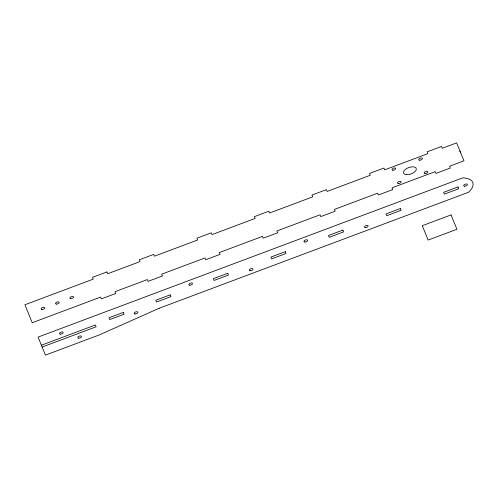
<?xml version="1.0" encoding="UTF-8"?>
<svg xmlns="http://www.w3.org/2000/svg" width="498" height="498" viewBox="0 0 498 498"><rect width="100%" height="100%" fill="white"/><g stroke="black" fill="none" stroke-linecap="round" stroke-linejoin="round"><path stroke-width="0.75" d="M41.39 345.214L95.355 324.976L96.102 326.806L42.137 347.044M459.903 151.05L460.613 152.849M159.067 308.299L99.395 334.886L45.43 355.124L38.085 337.102L462.617 177.911A19.217 9.692 -20 0 1 468.475 192.278L159.067 308.299M106.914 271.939L92.522 277.336L93.257 279.135L24.9 304.764L32.227 322.729L100.584 297.094L101.312 298.893L115.704 293.496L114.97 291.704L147.352 279.559L148.087 281.358L162.473 275.96L161.744 274.161L204.915 257.976L205.649 259.769L220.041 254.372L219.307 252.579L262.477 236.388L263.212 238.187L277.604 232.79L276.869 230.991L320.04 214.806L320.774 216.599L335.166 211.202L334.432 209.409L377.609 193.218L378.337 195.017L392.729 189.62L391.994 187.821L435.171 171.636L435.899 173.429L450.292 168.031L449.563 166.239L463.949 160.842L456.629 142.876L442.236 148.273L441.502 146.474L427.116 151.871L427.844 153.67L384.674 169.855L383.939 168.063L369.553 173.46L370.282 175.252L327.111 191.444L326.377 189.645L311.985 195.042L312.719 196.841L269.549 213.026L268.814 211.233L254.422 216.63L255.157 218.423L211.98 234.614L211.252 232.815L196.859 238.212L197.594 240.011L154.417 256.196L153.689 254.403L139.297 259.8L140.025 261.593L107.649 273.738L106.914 271.939M123.404 312.389L109.012 317.786L109.747 319.579L124.139 314.188L123.404 312.389M170.179 294.853L155.787 300.244L156.515 302.043L170.907 296.646L170.179 294.853M227.742 273.265L213.349 278.662L214.084 280.461L228.47 275.064L227.742 273.265M285.304 251.683L270.912 257.074L271.647 258.873L286.039 253.476L285.304 251.683M342.867 230.095L328.475 235.492L329.209 237.291L343.601 231.894L342.867 230.095M400.429 208.513L386.043 213.903L386.772 215.702L401.164 210.305L400.429 208.513M457.998 186.924L443.606 192.321L444.334 194.114L458.726 188.723L457.998 186.924M451.064 214.906L422.279 225.694L428.143 240.067L456.921 229.273L451.064 214.906M392.835 170.198A1.924 0.971 -20 0 0 395.68 168.666A1.924 0.971 -20 0 0 393.028 168.392A1.924 0.971 -20 0 0 392.835 170.198M424.981 173.516A1.924 0.971 -20 0 0 427.832 171.984A1.924 0.971 -20 0 0 425.18 171.71A1.924 0.971 -20 0 0 424.981 173.516M406.374 174.636A6.723 3.393 -20 0 0 416.334 169.276A6.723 3.393 -20 0 0 407.053 168.318A6.723 3.393 -20 0 0 406.374 174.636M419.546 160.182A1.924 0.971 -20 0 0 422.391 158.65A1.924 0.971 -20 0 0 419.739 158.376A1.924 0.971 -20 0 0 419.546 160.182M398.269 183.532A1.924 0.971 -20 0 0 401.114 182A1.924 0.971 -20 0 0 398.462 181.726A1.924 0.971 -20 0 0 398.269 183.532M56.33 304.066A1.924 0.971 -20 0 0 59.175 302.535A1.924 0.971 -20 0 0 56.523 302.261A1.924 0.971 -20 0 0 56.33 304.066M70.722 298.669A1.924 0.971 -20 0 0 73.567 297.138A1.924 0.971 -20 0 0 70.915 296.864A1.924 0.971 -20 0 0 70.722 298.669M41.938 309.463A1.924 0.971 -20 0 0 44.783 307.932A1.924 0.971 -20 0 0 42.131 307.658A1.924 0.971 -20 0 0 41.938 309.463M464.534 186.208A1.924 0.971 -20 0 0 467.379 184.677A1.924 0.971 -20 0 0 464.727 184.403A1.924 0.971 -20 0 0 464.534 186.208M365.271 227.605A1.924 0.971 -20 0 0 368.115 226.073A1.924 0.971 -20 0 0 365.464 225.799A1.924 0.971 -20 0 0 365.271 227.605M304.776 242.003A1.924 0.971 -20 0 0 307.627 240.472A1.924 0.971 -20 0 0 304.975 240.198A1.924 0.971 -20 0 0 304.776 242.003M250.145 270.775A1.924 0.971 -20 0 0 252.99 269.244A1.924 0.971 -20 0 0 250.338 268.97A1.924 0.971 -20 0 0 250.145 270.775M189.651 285.173A1.924 0.971 -20 0 0 192.496 283.642A1.924 0.971 -20 0 0 189.844 283.368A1.924 0.971 -20 0 0 189.651 285.173M135.014 313.945A1.924 0.971 -20 0 0 137.865 312.414A1.924 0.971 -20 0 0 135.213 312.14A1.924 0.971 -20 0 0 135.014 313.945M60.308 334.177A1.924 0.971 -20 0 0 63.153 332.645A1.924 0.971 -20 0 0 60.501 332.371A1.924 0.971 -20 0 0 60.308 334.177M78.597 338.154A1.924 0.971 -20 0 0 81.442 336.623A1.924 0.971 -20 0 0 78.79 336.349A1.924 0.971 -20 0 0 78.597 338.154"/></g></svg>
